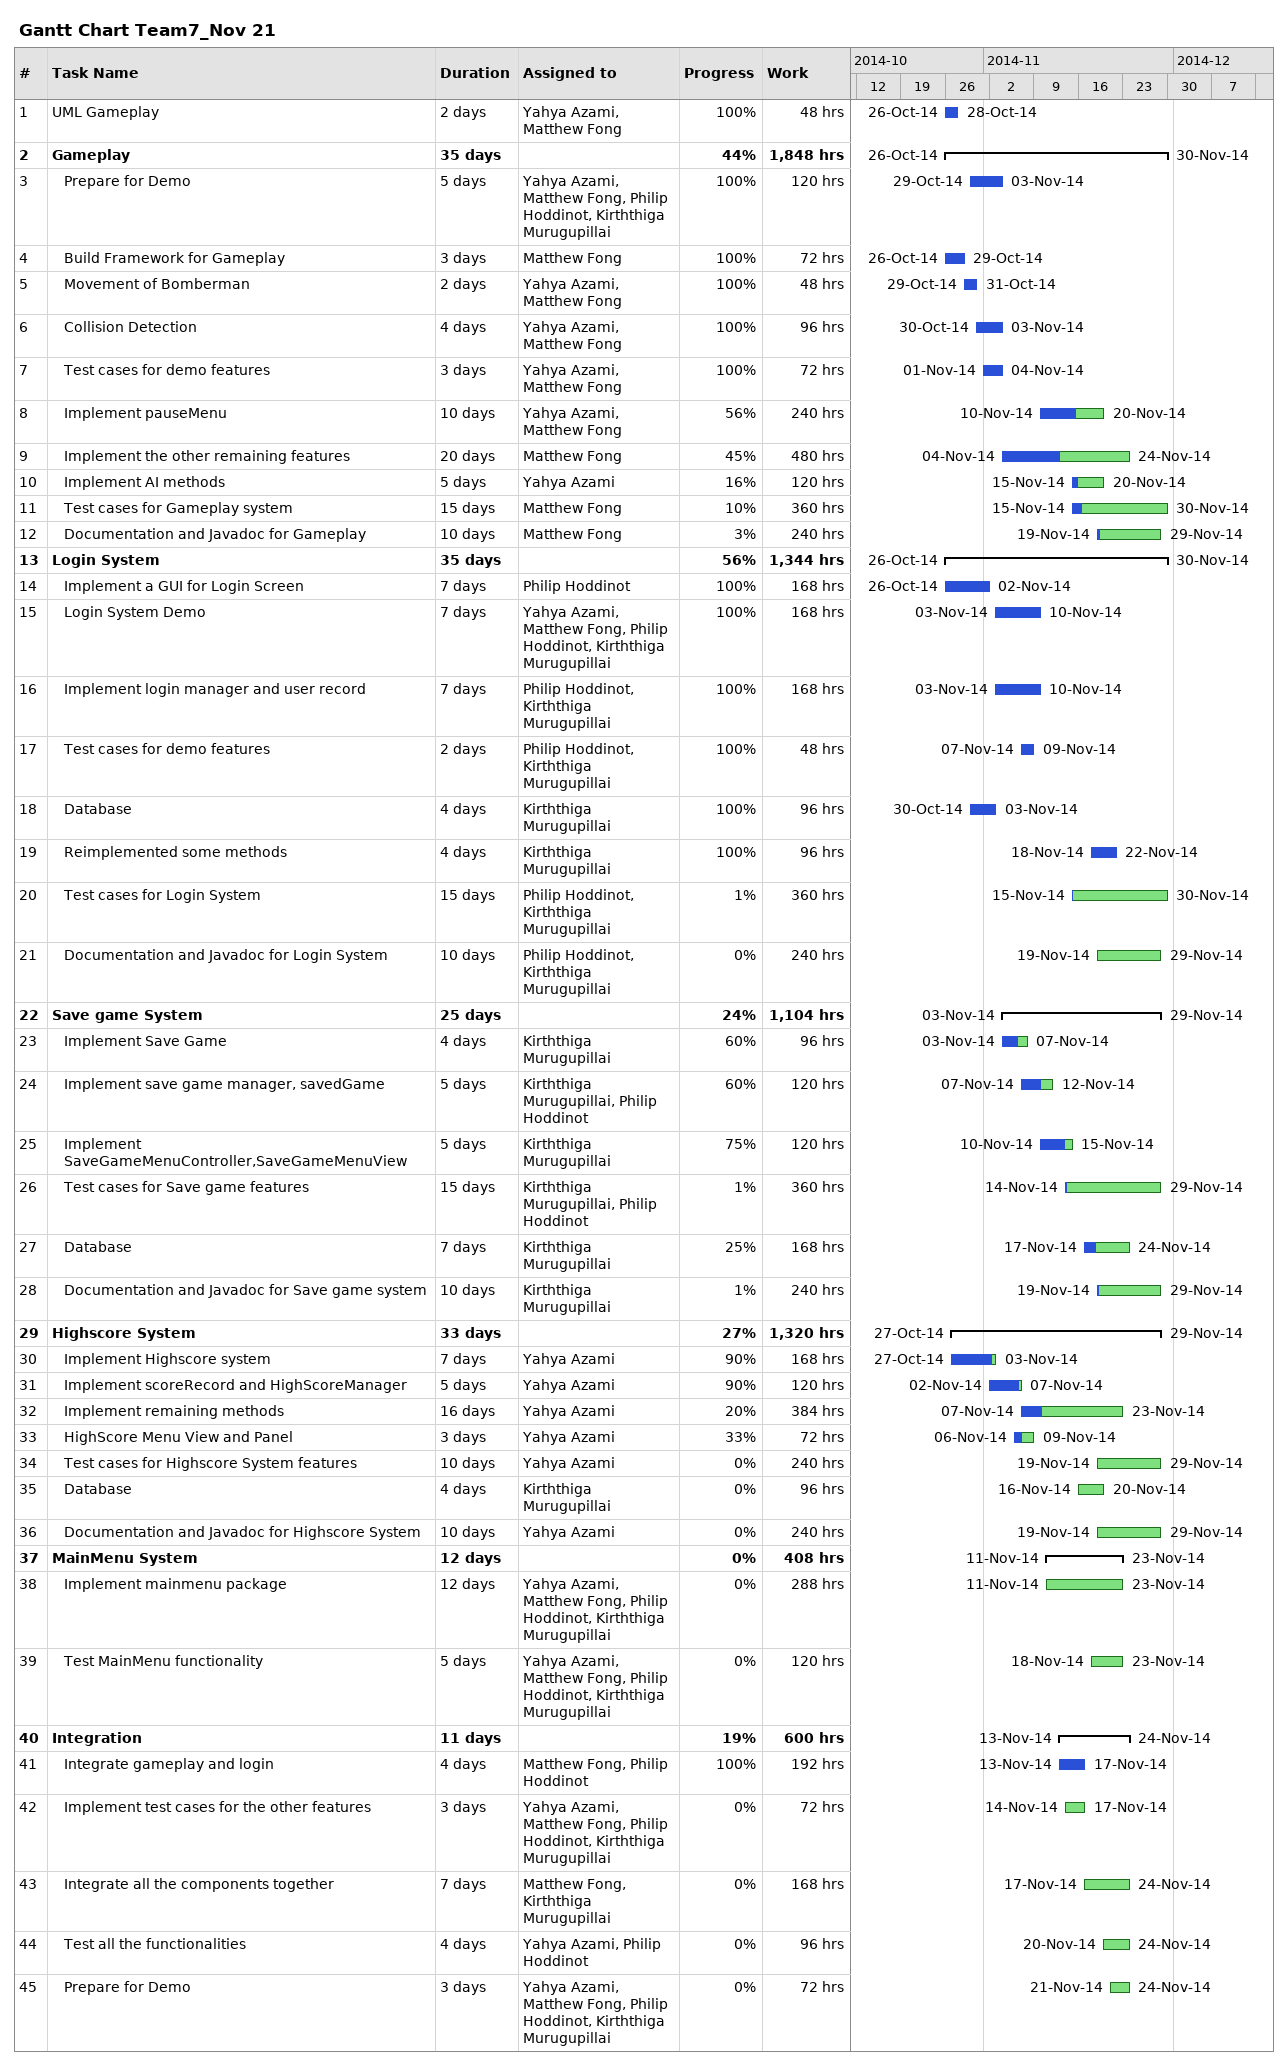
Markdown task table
Gantt Chart Team7_Nov 21

| ID | Level | Task | Duration | Start | Finish | Resources | % complete | Work (h) |
|---|---|---|---|---|---|---|---|---|
| 1 | 1 | UML Gameplay | 2d | 2014-10-26 | 2014-10-28 | Yahya Azami, Matthew Fong | 100 | 48 |
| 2 | 1 | **Gameplay** | 35d | 2014-10-26 | 2014-11-30 |  | 44 | 1848 |
| 3 | 2 | Prepare for Demo | 5d | 2014-10-29 | 2014-11-03 | Yahya Azami, Matthew Fong, Philip Hoddinot, Kirththiga Murugupillai | 100 | 120 |
| 4 | 2 | Build Framework for Gameplay | 3d | 2014-10-26 | 2014-10-29 | Matthew Fong | 100 | 72 |
| 5 | 2 | Movement of Bomberman | 2d | 2014-10-29 | 2014-10-31 | Yahya Azami, Matthew Fong | 100 | 48 |
| 6 | 2 | Collision Detection | 4d | 2014-10-30 | 2014-11-03 | Yahya Azami, Matthew Fong | 100 | 96 |
| 7 | 2 | Test cases for demo features | 3d | 2014-11-01 | 2014-11-04 | Yahya Azami, Matthew Fong | 100 | 72 |
| 8 | 2 | Implement pauseMenu | 10d | 2014-11-10 | 2014-11-20 | Yahya Azami, Matthew Fong | 56 | 240 |
| 9 | 2 | Implement the other remaining features | 20d | 2014-11-04 | 2014-11-24 | Matthew Fong | 45 | 480 |
| 10 | 2 | Implement AI methods | 5d | 2014-11-15 | 2014-11-20 | Yahya Azami | 16 | 120 |
| 11 | 2 | Test cases for Gameplay system | 15d | 2014-11-15 | 2014-11-30 | Matthew Fong | 10 | 360 |
| 12 | 2 | Documentation and Javadoc for Gameplay | 10d | 2014-11-19 | 2014-11-29 | Matthew Fong | 3 | 240 |
| 13 | 1 | **Login System** | 35d | 2014-10-26 | 2014-11-30 |  | 56 | 1344 |
| 14 | 2 | Implement a GUI for Login Screen | 7d | 2014-10-26 | 2014-11-02 | Philip Hoddinot | 100 | 168 |
| 15 | 2 | Login System Demo | 7d | 2014-11-03 | 2014-11-10 | Yahya Azami, Matthew Fong, Philip Hoddinot, Kirththiga Murugupillai | 100 | 168 |
| 16 | 2 | Implement login manager and user record | 7d | 2014-11-03 | 2014-11-10 | Philip Hoddinot, Kirththiga Murugupillai | 100 | 168 |
| 17 | 2 | Test cases for demo features | 2d | 2014-11-07 | 2014-11-09 | Philip Hoddinot, Kirththiga Murugupillai | 100 | 48 |
| 18 | 2 | Database | 4d | 2014-10-30 | 2014-11-03 | Kirththiga Murugupillai | 100 | 96 |
| 19 | 2 | Reimplemented some methods | 4d | 2014-11-18 | 2014-11-22 | Kirththiga Murugupillai | 100 | 96 |
| 20 | 2 | Test cases for Login System | 15d | 2014-11-15 | 2014-11-30 | Philip Hoddinot, Kirththiga Murugupillai | 1 | 360 |
| 21 | 2 | Documentation and Javadoc for Login System | 10d | 2014-11-19 | 2014-11-29 | Philip Hoddinot, Kirththiga Murugupillai | 0 | 240 |
| 22 | 1 | **Save game System** | 25d | 2014-11-03 | 2014-11-29 |  | 24 | 1104 |
| 23 | 2 | Implement Save Game | 4d | 2014-11-03 | 2014-11-07 | Kirththiga Murugupillai | 60 | 96 |
| 24 | 2 | Implement save game manager, savedGame | 5d | 2014-11-07 | 2014-11-12 | Kirththiga Murugupillai, Philip Hoddinot | 60 | 120 |
| 25 | 2 | Implement SaveGameMenuController,SaveGameMenuView | 5d | 2014-11-10 | 2014-11-15 | Kirththiga Murugupillai | 75 | 120 |
| 26 | 2 | Test cases for Save game features | 15d | 2014-11-14 | 2014-11-29 | Kirththiga Murugupillai, Philip Hoddinot | 1 | 360 |
| 27 | 2 | Database | 7d | 2014-11-17 | 2014-11-24 | Kirththiga Murugupillai | 25 | 168 |
| 28 | 2 | Documentation and Javadoc for Save game system | 10d | 2014-11-19 | 2014-11-29 | Kirththiga Murugupillai | 1 | 240 |
| 29 | 1 | **Highscore System** | 33d | 2014-10-27 | 2014-11-29 |  | 27 | 1320 |
| 30 | 2 | Implement Highscore system | 7d | 2014-10-27 | 2014-11-03 | Yahya Azami | 90 | 168 |
| 31 | 2 | Implement scoreRecord and HighScoreManager | 5d | 2014-11-02 | 2014-11-07 | Yahya Azami | 90 | 120 |
| 32 | 2 | Implement remaining methods | 16d | 2014-11-07 | 2014-11-23 | Yahya Azami | 20 | 384 |
| 33 | 2 | HighScore Menu View and Panel | 3d | 2014-11-06 | 2014-11-09 | Yahya Azami | 33 | 72 |
| 34 | 2 | Test cases for Highscore System features | 10d | 2014-11-19 | 2014-11-29 | Yahya Azami | 0 | 240 |
| 35 | 2 | Database | 4d | 2014-11-16 | 2014-11-20 | Kirththiga Murugupillai | 0 | 96 |
| 36 | 2 | Documentation and Javadoc for Highscore System | 10d | 2014-11-19 | 2014-11-29 | Yahya Azami | 0 | 240 |
| 37 | 1 | **MainMenu System** | 12d | 2014-11-11 | 2014-11-23 |  | 0 | 408 |
| 38 | 2 | Implement mainmenu package | 12d | 2014-11-11 | 2014-11-23 | Yahya Azami, Matthew Fong, Philip Hoddinot, Kirththiga Murugupillai | 0 | 288 |
| 39 | 2 | Test MainMenu functionality | 5d | 2014-11-18 | 2014-11-23 | Yahya Azami, Matthew Fong, Philip Hoddinot, Kirththiga Murugupillai | 0 | 120 |
| 40 | 1 | **Integration** | 11d | 2014-11-13 | 2014-11-24 |  | 19 | 600 |
| 41 | 2 | Integrate gameplay and login | 4d | 2014-11-13 | 2014-11-17 | Matthew Fong, Philip Hoddinot | 100 | 192 |
| 42 | 2 | Implement test cases for the other features | 3d | 2014-11-14 | 2014-11-17 | Yahya Azami, Matthew Fong, Philip Hoddinot, Kirththiga Murugupillai | 0 | 72 |
| 43 | 2 | Integrate all the components together | 7d | 2014-11-17 | 2014-11-24 | Matthew Fong, Kirththiga Murugupillai | 0 | 168 |
| 44 | 2 | Test all the functionalities | 4d | 2014-11-20 | 2014-11-24 | Yahya Azami, Philip Hoddinot | 0 | 96 |
| 45 | 2 | Prepare for Demo | 3d | 2014-11-21 | 2014-11-24 | Yahya Azami, Matthew Fong, Philip Hoddinot, Kirththiga Murugupillai | 0 | 72 |
